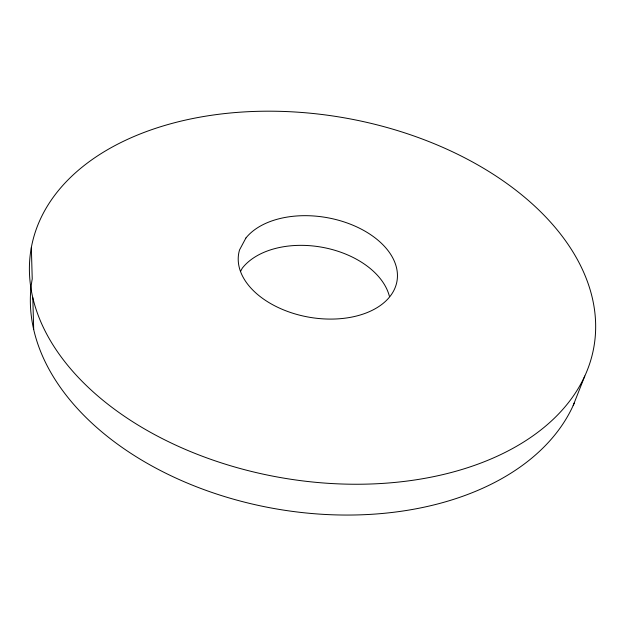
<?xml version="1.0" encoding="UTF-8"?>
<svg xmlns="http://www.w3.org/2000/svg" width="627" height="627" viewBox="0 0 627 627"><rect width="100%" height="100%" fill="white"/><g stroke="black" fill="none" stroke-linecap="round" stroke-linejoin="round"><path stroke-width="0.94" d="M573.188 405.52L584.803 376.012A285.638 182.669 9.9 0 0 243.66 111.951A285.638 182.669 9.9 0 0 109.137 405.199A285.638 182.669 9.9 0 0 584.803 376.012M240.509 271.554L242.249 268.215A78.626 51.069 9.9 0 1 323.062 247.438A78.626 51.069 9.9 0 1 389.336 296.054M31.35 247.493L32.228 278.944A279.36 184.181 9.9 0 0 254.225 504.484A279.36 184.181 9.9 0 0 574.395 402.785M32.808 297.707L33.693 329.52M245.909 238.001L239.553 249.899A80.342 50.583 9.9 0 0 337.773 318.869A80.342 50.583 9.9 0 0 379.225 241.27A80.342 50.583 9.9 0 0 245.909 238.001"/></g></svg>
